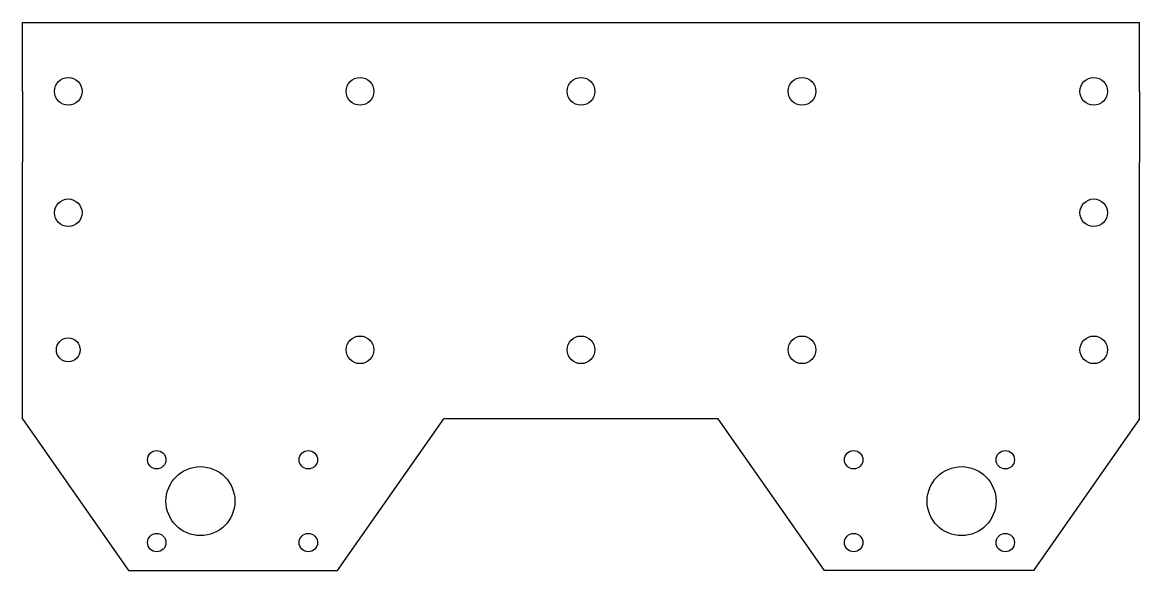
# Model space of a CAD drawing. Extents: x -122 to 122, y -89 to 30.
import ezdxf

# ---------------------------------------------------------------- set-up
doc = ezdxf.new("R2010")
doc.units = 0
doc.header["$MEASUREMENT"] = 0
doc.layers.add('MODELSKETCH_VISIBLE', color=7, linetype='CONTINUOUS')

msp = doc.modelspace()

# ---------------------------------------------------------------- linework, layer by layer
at = {"layer": 'MODELSKETCH_VISIBLE'}
for p, q in [((-121.6, 15.4), (-121.6, 30.4)), ((-121.6, 30.4), (121.6, 30.4)), ((121.6, 15.4), (121.6, 30.4)), ((-121.6, 15.4), (-121.6, 0)), ((121.6, 15.4), (121.6, 0)), ((-121.6, -55.8), (-121.6, 0)), ((121.6, -55.8), (121.6, 0)), ((-121.6, -55.8), (-98.49, -88.81)), ((-52.98, -88.81), (-29.87, -55.8)), ((29.87, -55.8), (-29.87, -55.8)), ((52.98, -88.81), (29.87, -55.8)), ((121.6, -55.8), (98.49, -88.81)), ((-98.49, -88.81), (-52.98, -88.81)), ((98.49, -88.81), (52.98, -88.81))]:
    msp.add_line(p, q, dxfattribs=at)
for centre, radius in [((-111.6, 15.4), 3), ((-48.1, 15.4), 3), ((0, 15.4), 3), ((48.1, 15.4), 3), ((111.6, 15.4), 3), ((-111.6, -11), 3), ((111.6, -11), 3), ((-111.6, -40.8), 2.6), ((-48.1, -40.8), 3), ((0, -40.8), 3), ((48.1, -40.8), 3), ((111.6, -40.8), 3), ((-92.35, -64.7), 2), ((-59.35, -64.7), 2), ((59.35, -64.7), 2), ((92.35, -64.7), 2), ((-82.84, -73.7), 7.5), ((82.84, -73.7), 7.5), ((-92.35, -82.7), 2), ((-59.35, -82.7), 2), ((59.35, -82.7), 2), ((92.35, -82.7), 2)]:
    msp.add_circle(centre, radius, dxfattribs=at)

doc.saveas('drawing.dxf')
